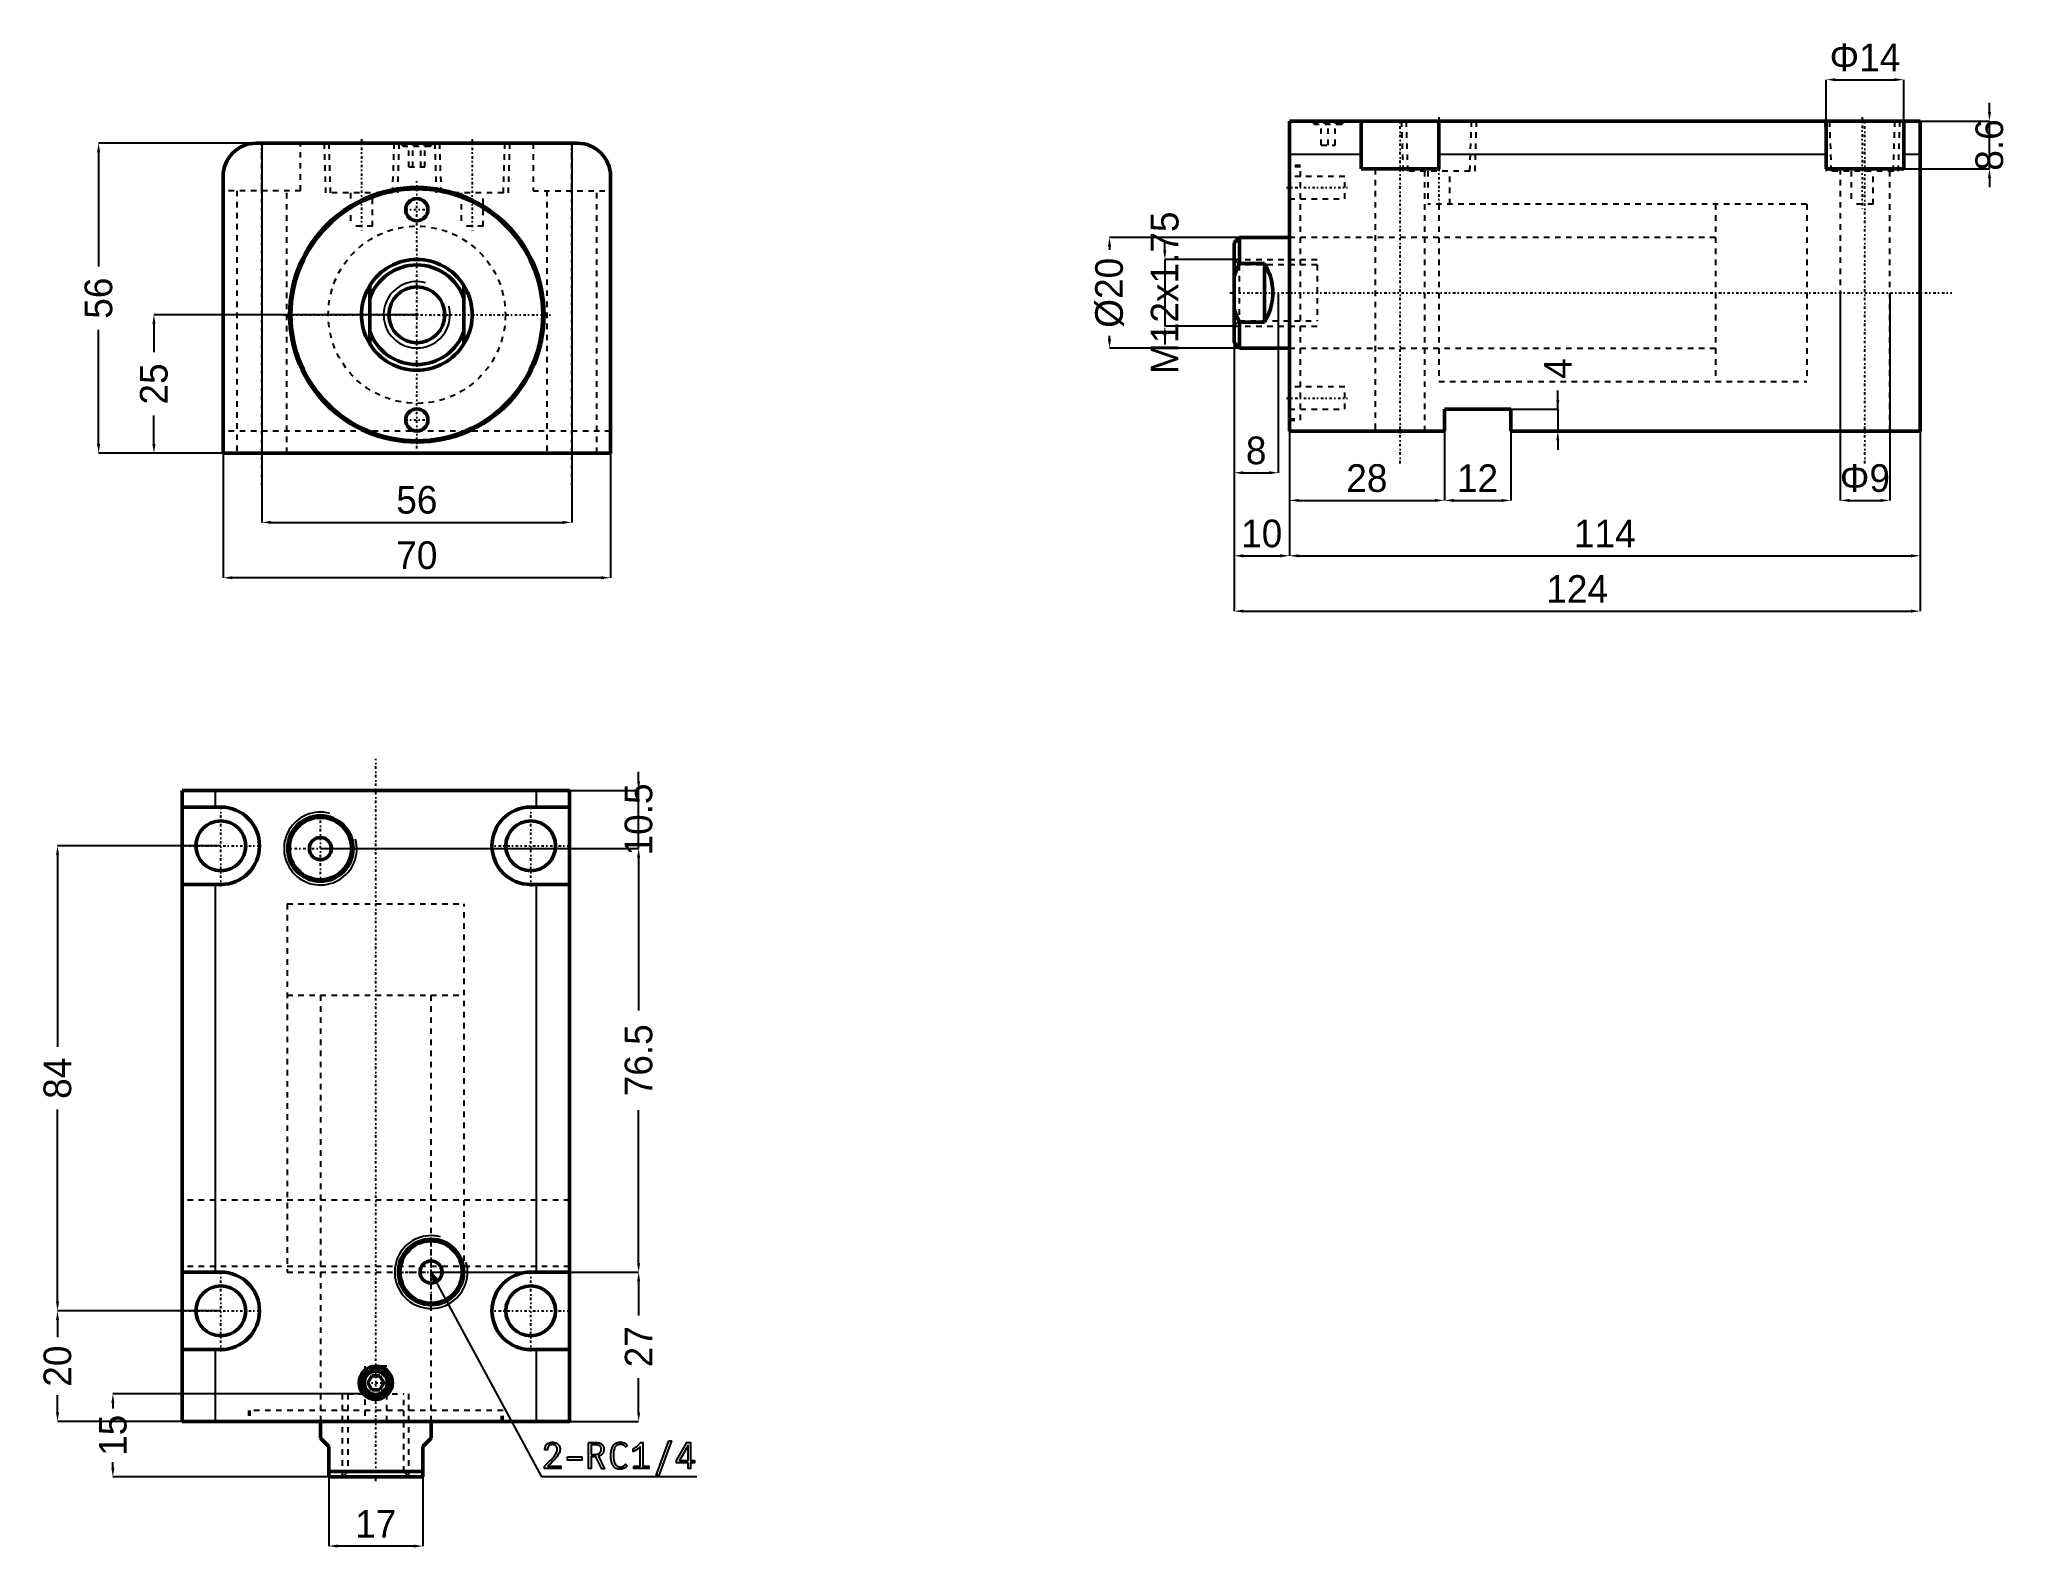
# Model space of a CAD drawing. Header units: millimetres. Extents: x -68 to 287, y -223 to 50.
import ezdxf

# ---------------------------------------------------------------- set-up
doc = ezdxf.new("R2010")
doc.units = ezdxf.units.MM
doc.linetypes.add('Center', pattern=[1.5, 0.45, -0.5, 0.05, -0.5])
doc.linetypes.add('Dashed', pattern=[2, 1, -1])
for name, color, linetype, lineweight in [('2d ConnectionPoints', 7, 'Continuous', 50), ('AM_0', 7, 'Continuous', 50), ('AM_4', 3, 'Continuous', 25), ('AM_5', 3, 'Continuous', 25), ('AM_7', 7, 'Center', 25), ('AM_9', 6, 'Dashed', 25)]:
    doc.layers.add(name, color=color, linetype=linetype, lineweight=lineweight)
doc.dimstyles.new('ISO-25', dxfattribs={"dimtxt": 2.5, "dimasz": 2.5, "dimexe": 1.25, "dimexo": 0.625, "dimtad": 1, "dimtxsty": 'Standard', "dimcen": 2.5, "dimadec": 0, "dimazin": 0, "dimtfac": 1, "dimtmove": 0, "dimatfit": 3, "dimfxl": 1, "dimarcsym": 0})

# ---------------------------------------------------------------- blocks, each defined once
blk = doc.blocks.new('1_RODcxhc2_a_sd_32_50_IN_0_in_CXHC2_A_IN_LA_32_50ST_0_0__0')
at = {"layer": 'AM_0'}
for p, q in [((-8.5, -5.27), (-8.5, 5.27)), ((8.5, 5.27), (8.5, -5.27))]:
    blk.add_line(p, q, dxfattribs=at)
for points in [[(-8.5, 5.27), (-8.93, 4.51), (-9.29, 3.71), (-9.57, 2.89), (-9.79, 2.04), (-9.93, 1.18), (-10, 0.31), (-9.98, -0.56), (-9.9, -1.43), (-9.74, -2.29), (-9.5, -3.13), (-9.19, -3.94), (-8.81, -4.73), (-8.5, -5.27)], [(8.5, -5.27), (8.93, -4.51), (9.29, -3.71), (9.57, -2.89), (9.79, -2.04), (9.93, -1.18), (10, -0.31), (9.98, 0.56), (9.9, 1.43), (9.74, 2.29), (9.5, 3.13), (9.19, 3.94), (8.81, 4.73), (8.5, 5.27)]]:
    blk.add_lwpolyline(points, dxfattribs=at)
blk.add_circle((0, 0), 5.05, dxfattribs=at)
for radius, start, end in [(10, 31.7883, 148.2117), (9, 19.1881, 160.8119), (9, 199.1881, 340.8119), (10, 211.7883, 328.2117)]:
    blk.add_arc((0, 0), radius, start, end, dxfattribs=at)
at = {"layer": 'AM_5'}
blk.add_arc((0, 0), 6, 75, 15, dxfattribs=at)
blk = doc.blocks.new('2_bodycxhc2_la_a_32_50_0_in_CXHC2_A_IN_LA_32_50ST_0_0__0')
at = {"layer": 'AM_0'}
for p, q in [((29, 31), (-29, 31)), ((-35, 25), (-35, -25)), ((35, -25), (35, 25)), ((-35, -25), (35, -25))]:
    blk.add_line(p, q, dxfattribs=at)
for centre, radius in [((0, 0), 23), ((0, 0), 22.75), ((0, 19), 2), ((0, -19), 2)]:
    blk.add_circle(centre, radius, dxfattribs=at)
for centre, start, end in [((-29, 25), 90, 180), ((29, 25), 0, 90)]:
    blk.add_arc(centre, 6, start, end, dxfattribs=at)
at = {"layer": 'AM_5', "linetype": 'Dashed'}
for p, q in [((-16.77, 31), (-16.48, 22)), ((-3.23, 31), (-3.52, 22)), ((3.23, 31), (3.52, 22)), ((16.77, 31), (16.48, 22))]:
    blk.add_line(p, q, dxfattribs=at)
at = {"layer": 'AM_7'}
for p, q in [((-28, -30.8), (-28, 30.8)), ((-10, 31.75), (-10, 15.25)), ((0, 31.03), (0, 30.37)), ((10, 31.75), (10, 15.25)), ((28, -30.8), (28, 30.8)), ((0, -24.15), (0, 24.15)), ((-2.1, 19), (2.1, 19)), ((-24.15, 0), (24.15, 0)), ((-2.1, -19), (2.1, -19))]:
    blk.add_line(p, q, dxfattribs=at)
at = {"layer": 'AM_9'}
for p, q in [((-28, 22.4), (-28, 31)), ((-21, 22.4), (-21, 31)), ((-15.91, 31), (-15.63, 22)), ((-4.37, 22), (-4.09, 31)), ((-3, 31), (-2.4, 30.4)), ((-2.1, 30.7), (-2.4, 30.4)), ((2.4, 30.4), (-2.4, 30.4)), ((2.1, 30.7), (-2.1, 30.7)), ((-1.44, 26.7), (-1.44, 30.7)), ((-0.72, 26.7), (-0.72, 30.7)), ((0.72, 26.7), (0.72, 30.7)), ((1.44, 26.7), (1.44, 30.7)), ((2.4, 30.4), (2.1, 30.7)), ((2.4, 30.4), (3, 31)), ((4.09, 31), (4.37, 22)), ((15.63, 22), (15.91, 31)), ((21, 31), (21, 22.4)), ((28, 22.4), (28, 31)), ((-1.44, 26.7), (1.44, 26.7)), ((-21, 22.4), (-35, 22.4)), ((-32.5, 22.4), (-32.5, -25)), ((-23.5, -25), (-23.5, 22.4)), ((-4.37, 22), (-15.63, 22)), ((-12, 22), (-12, 16)), ((-8, 16), (-8, 22)), ((15.63, 22), (4.37, 22)), ((8, 22), (8, 16)), ((12, 16), (12, 22)), ((21, 22.4), (35, 22.4)), ((23.5, 22.4), (23.5, -25)), ((32.5, -25), (32.5, 22.4)), ((-8, 16), (-12, 16)), ((12, 16), (8, 16)), ((35, -21), (-35, -21))]:
    blk.add_line(p, q, dxfattribs=at)
blk.add_circle((0, 0), 16, dxfattribs=at)
blk = doc.blocks.new('*D3')
at = {"layer": 'AM_5', "color": 0, "lineweight": -2}
for p, q in [((-28, 31), (-28, -37.5)), ((28, 31), (28, -37.5)), ((-26.33, -37.5), (26.33, -37.5))]:
    blk.add_line(p, q, dxfattribs=at)
at = {"layer": 'AM_5', "color": 0}
for points in [[(-26.33, -37.22), (-26.33, -37.78), (-28, -37.5)], [(26.33, -37.78), (26.33, -37.22), (28, -37.5)]]:
    blk.add_solid(points, dxfattribs=at)
at = {"layer": 'Defpoints', "color": 0}
for p in [(-28, 31), (28, 31), (28, -37.5)]:
    blk.add_point(p, dxfattribs=at)
at = {"layer": 'AM_5', "color": 0, "insert": (0, -33.45), "char_height": 5, "attachment_point": 5}
blk.add_mtext('56', dxfattribs=at)
blk = doc.blocks.new('*D4')
at = {"layer": 'AM_5', "color": 0, "lineweight": -2}
for p, q in [((-35, 0), (-35, -47.5)), ((35, 0), (35, -47.5)), ((33.33, -47.5), (-33.33, -47.5))]:
    blk.add_line(p, q, dxfattribs=at)
at = {"layer": 'AM_5', "color": 0}
for points in [[(-33.33, -47.22), (-33.33, -47.78), (-35, -47.5)], [(33.33, -47.78), (33.33, -47.22), (35, -47.5)]]:
    blk.add_solid(points, dxfattribs=at)
at = {"layer": 'Defpoints', "color": 0}
for p in [(-35, 0), (35, 0), (-35, -47.5)]:
    blk.add_point(p, dxfattribs=at)
at = {"layer": 'AM_5', "color": 0, "insert": (0, -43.45), "char_height": 5, "attachment_point": 5}
blk.add_mtext('70', dxfattribs=at)
blk = doc.blocks.new('*D5')
at = {"layer": 'AM_5', "color": 0, "lineweight": -2}
for p, q in [((0, 0), (-47.5, 0)), ((-47.5, -1.67), (-47.5, -6.78)), ((-47.5, -23.33), (-47.5, -18.22)), ((0, -25), (-47.5, -25))]:
    blk.add_line(p, q, dxfattribs=at)
at = {"layer": 'AM_5', "color": 0}
for points in [[(-47.22, -1.67), (-47.78, -1.67), (-47.5, 0)], [(-47.78, -23.33), (-47.22, -23.33), (-47.5, -25)]]:
    blk.add_solid(points, dxfattribs=at)
at = {"layer": 'Defpoints', "color": 0}
for p in [(0, 0), (-47.5, -25), (0, -25)]:
    blk.add_point(p, dxfattribs=at)
at = {"layer": 'AM_5', "color": 0, "insert": (-47.5, -12.5), "char_height": 5, "attachment_point": 5, "rotation": 90}
blk.add_mtext('25', dxfattribs=at)
blk = doc.blocks.new('*D6')
at = {"layer": 'AM_5', "color": 0, "lineweight": -2}
for p, q in [((0, 31), (-57.5, 31)), ((-57.5, 29.33), (-57.5, 8.72)), ((-57.5, -23.33), (-57.5, -2.72)), ((0, -25), (-57.5, -25))]:
    blk.add_line(p, q, dxfattribs=at)
at = {"layer": 'AM_5', "color": 0}
for points in [[(-57.22, 29.33), (-57.78, 29.33), (-57.5, 31)], [(-57.78, -23.33), (-57.22, -23.33), (-57.5, -25)]]:
    blk.add_solid(points, dxfattribs=at)
at = {"layer": 'Defpoints', "color": 0}
for p in [(0, 31), (-57.5, -25), (0, -25)]:
    blk.add_point(p, dxfattribs=at)
at = {"layer": 'AM_5', "color": 0, "insert": (-57.5, 3), "char_height": 5, "attachment_point": 5, "rotation": 90}
blk.add_mtext('56', dxfattribs=at)
blk = doc.blocks.new('1_RODcxhc2_a_sd_32_50_IN_0_in_CXHC2_A_IN_LA_32_50ST_0_0__4')
at = {"layer": 'AM_0'}
for p, q in [((-10, 0), (-10, -3)), ((10, -3), (10, 0)), ((-8.5, -4.5), (-10, -3)), ((10, -3), (8.5, -4.5)), ((-8.5, -10), (-8.5, -4.5)), ((8.5, -4.5), (8.5, -10)), ((-8.5, -9), (8.5, -9)), ((-8.5, -10), (8.5, -10))]:
    blk.add_line(p, q, dxfattribs=at)
at = {"layer": 'AM_5', "linetype": 'Dashed'}
for p, q in [((-6, -10), (-6, 5)), ((6, -10), (6, 5))]:
    blk.add_line(p, q, dxfattribs=at)
at = {"layer": 'AM_7'}
blk.add_line((0, -10.75), (0, 119.7), dxfattribs=at)
at = {"layer": 'AM_9'}
for p, q in [((-16, 93.5), (16, 93.5)), ((-16, 93.5), (-16, 77)), ((16, 77), (16, 93.5)), ((-16, 77), (16, 77)), ((-10, 77), (-10, 0)), ((10, 0), (10, 77)), ((-5.053, 5), (5.053, 5)), ((-5.053, 5), (-5.053, -9.053)), ((5.053, -9.053), (5.053, 5)), ((-5.053, -9.053), (-6, -10)), ((-5.053, -9.053), (5.053, -9.053)), ((6, -10), (5.053, -9.053))]:
    blk.add_line(p, q, dxfattribs=at)
blk = doc.blocks.new('2_bodycxhc2_la_a_32_50_0_in_CXHC2_A_IN_LA_32_50ST_0_0__4')
at = {"layer": 'AM_0'}
for p, q in [((35, 114), (-35, 114)), ((-35, 114), (-35, 0)), ((35, 114), (35, 0)), ((-35, 111), (-28, 111)), ((28, 111), (35, 111)), ((-28, 97), (-35, 97)), ((35, 97), (28, 97)), ((-35, 27), (-28, 27)), ((28, 27), (35, 27)), ((-28, 13), (-35, 13)), ((35, 13), (28, 13)), ((-0.72, 8.25), (-1.44, 7)), ((0.72, 8.25), (-0.72, 8.25)), ((1.44, 7), (0.72, 8.25)), ((-1.44, 7), (-0.72, 5.75)), ((-0.72, 5.75), (0.72, 5.75)), ((0.72, 5.75), (1.44, 7)), ((35, 0), (-35, 0))]:
    blk.add_line(p, q, dxfattribs=at)
for centre, radius in [((-28, 104), 4.5), ((-10, 103.5), 5.91), ((-10, 103.5), 5.63), ((28, 104), 4.5), ((-10, 103.5), 2), ((10, 27), 5.91), ((10, 27), 5.63), ((10, 27), 2), ((-28, 20), 4.5), ((28, 20), 4.5), ((0, 7), 3), ((0, 7), 2.4), ((0, 7), 2.1)]:
    blk.add_circle(centre, radius, dxfattribs=at)
for centre, start, end in [((-28, 104), 270, 90), ((28, 104), 90, 270), ((-28, 20), 270, 90), ((28, 20), 90, 270)]:
    blk.add_arc(centre, 7, start, end, dxfattribs=at)
at = {"layer": 'AM_4'}
for p, q in [((-29, 114), (-29, 111)), ((29, 114), (29, 111)), ((-29, 97), (-29, 27)), ((29, 97), (29, 27)), ((-29, 13), (-29, 0)), ((29, 13), (29, 0))]:
    blk.add_line(p, q, dxfattribs=at)
at = {"layer": 'AM_5'}
for centre in [(-10, 103.5), (10, 27)]:
    blk.add_arc(centre, 6.58, 75, 15, dxfattribs=at)
at = {"layer": 'AM_7'}
for p, q in [((-28, 96.65), (-28, 111.35)), ((28, 96.65), (28, 111.35)), ((-10, 97.29), (-10, 109.71)), ((-35.35, 104), (-20.65, 104)), ((-16.21, 103.5), (-3.79, 103.5)), ((20.65, 104), (35.35, 104)), ((10, 20.79), (10, 33.21)), ((-28, 12.65), (-28, 27.35)), ((3.79, 27), (16.21, 27)), ((28, 12.65), (28, 27.35)), ((-35.35, 20), (-20.65, 20)), ((20.65, 20), (35.35, 20)), ((-3.15, 7), (3.15, 7))]:
    blk.add_line(p, q, dxfattribs=at)
at = {"layer": 'AM_9'}
for p, q in [((-16, 93.5), (16, 93.5)), ((-16, 93.5), (-16, 27)), ((16, 27), (16, 93.5)), ((35, 40), (-35, 40)), ((35, 28), (-35, 28)), ((-16, 27), (16, 27)), ((-10, 27), (-10, 0)), ((10, 0), (10, 27)), ((2, 10), (-2, 10)), ((-2, 10), (-2, 0)), ((2, 0), (2, 10)), ((23, 2), (-23, 2)), ((-23, 2), (-23, 0)), ((-22.75, 2), (-22.75, 0)), ((22.75, 0), (22.75, 2)), ((23, 0), (23, 2))]:
    blk.add_line(p, q, dxfattribs=at)
blk = doc.blocks.new('*D17')
at = {"layer": 'AM_5', "color": 0, "lineweight": -2}
for p, q in [((-15.92, -204.41), (-15.92, -222.41)), ((1.08, -204.41), (1.08, -222.41)), ((-0.59, -222.41), (-14.26, -222.41))]:
    blk.add_line(p, q, dxfattribs=at)
at = {"layer": 'AM_5', "color": 0}
for points in [[(-14.26, -222.13), (-14.26, -222.69), (-15.92, -222.41)], [(-0.59, -222.69), (-0.59, -222.13), (1.08, -222.41)]]:
    blk.add_solid(points, dxfattribs=at)
at = {"layer": 'Defpoints', "color": 0}
for p in [(-15.92, -204.41), (1.08, -204.41), (-15.92, -222.41)]:
    blk.add_point(p, dxfattribs=at)
at = {"layer": 'AM_5', "color": 0, "insert": (-7.42, -218.41), "char_height": 5, "attachment_point": 5}
blk.add_mtext('17', dxfattribs=at)
blk = doc.blocks.new('*D18')
at = {"layer": 'AM_5', "color": 0, "lineweight": -2}
for p, q in [((-35.42, -179.91), (-64.92, -179.91)), ((-64.92, -181.58), (-64.92, -184.66)), ((-64.92, -198.25), (-64.92, -195.16)), ((-7.42, -199.91), (-64.92, -199.91))]:
    blk.add_line(p, q, dxfattribs=at)
at = {"layer": 'AM_5', "color": 0}
for points in [[(-64.65, -181.58), (-65.2, -181.58), (-64.92, -179.91)], [(-65.2, -198.25), (-64.65, -198.25), (-64.92, -199.91)]]:
    blk.add_solid(points, dxfattribs=at)
at = {"layer": 'Defpoints', "color": 0}
for p in [(-64.92, -179.91), (-35.42, -179.91), (-7.42, -199.91)]:
    blk.add_point(p, dxfattribs=at)
at = {"layer": 'AM_5', "color": 0, "insert": (-64.92, -189.91), "char_height": 5, "attachment_point": 5, "rotation": 90}
blk.add_mtext('20', dxfattribs=at)
blk = doc.blocks.new('*D19')
at = {"layer": 'AM_5', "color": 0, "lineweight": -2}
for p, q in [((-7.42, -194.91), (-54.92, -194.91)), ((-54.92, -196.58), (-54.92, -197.58)), ((-54.92, -208.25), (-54.92, -207.25)), ((-7.42, -209.91), (-54.92, -209.91))]:
    blk.add_line(p, q, dxfattribs=at)
at = {"layer": 'AM_5', "color": 0}
for points in [[(-54.65, -196.58), (-55.2, -196.58), (-54.92, -194.91)], [(-55.2, -208.25), (-54.65, -208.25), (-54.92, -209.91)]]:
    blk.add_solid(points, dxfattribs=at)
at = {"layer": 'Defpoints', "color": 0}
for p in [(-54.92, -194.91), (-7.42, -194.91), (-7.42, -209.91)]:
    blk.add_point(p, dxfattribs=at)
at = {"layer": 'AM_5', "color": 0, "insert": (-54.92, -202.41), "char_height": 5, "attachment_point": 5, "rotation": 90}
blk.add_mtext('15', dxfattribs=at)
blk = doc.blocks.new('*D20')
at = {"layer": 'AM_5', "color": 0, "lineweight": -2}
for p, q in [((-35.42, -95.91), (-64.92, -95.91)), ((-64.92, -97.58), (-64.92, -132.25)), ((-64.92, -178.25), (-64.92, -143.58)), ((-35.42, -179.91), (-64.92, -179.91))]:
    blk.add_line(p, q, dxfattribs=at)
at = {"layer": 'AM_5', "color": 0}
for points in [[(-64.65, -97.58), (-65.2, -97.58), (-64.92, -95.91)], [(-65.2, -178.25), (-64.65, -178.25), (-64.92, -179.91)]]:
    blk.add_solid(points, dxfattribs=at)
at = {"layer": 'Defpoints', "color": 0}
for p in [(-64.92, -95.91), (-35.42, -95.91), (-35.42, -179.91)]:
    blk.add_point(p, dxfattribs=at)
at = {"layer": 'AM_5', "color": 0, "insert": (-64.92, -137.91), "char_height": 5, "attachment_point": 5, "rotation": 90}
blk.add_mtext('84', dxfattribs=at)
blk = doc.blocks.new('*D21')
at = {"layer": 'AM_5', "color": 0, "lineweight": -2}
for p, q in [((2.58, -172.91), (40.08, -172.91)), ((40.08, -174.58), (40.08, -180.75)), ((40.08, -198.25), (40.08, -192.08)), ((-7.42, -199.91), (40.08, -199.91))]:
    blk.add_line(p, q, dxfattribs=at)
at = {"layer": 'AM_5', "color": 0}
for points in [[(40.35, -174.58), (39.8, -174.58), (40.08, -172.91)], [(39.8, -198.25), (40.35, -198.25), (40.08, -199.91)]]:
    blk.add_solid(points, dxfattribs=at)
at = {"layer": 'Defpoints', "color": 0}
for p in [(2.58, -172.91), (40.08, -172.91), (-7.42, -199.91)]:
    blk.add_point(p, dxfattribs=at)
at = {"layer": 'AM_5', "color": 0, "insert": (40.08, -186.41), "char_height": 5, "attachment_point": 5, "rotation": 90}
blk.add_mtext('27', dxfattribs=at)
blk = doc.blocks.new('*D22')
at = {"layer": 'AM_5', "color": 0, "lineweight": -2}
for p, q in [((-17.42, -96.41), (40.08, -96.41)), ((40.08, -98.08), (40.08, -125.66)), ((40.08, -171.25), (40.08, -143.66)), ((2.58, -172.91), (40.08, -172.91))]:
    blk.add_line(p, q, dxfattribs=at)
at = {"layer": 'AM_5', "color": 0}
for points in [[(40.35, -98.08), (39.8, -98.08), (40.08, -96.41)], [(39.8, -171.25), (40.35, -171.25), (40.08, -172.91)]]:
    blk.add_solid(points, dxfattribs=at)
at = {"layer": 'Defpoints', "color": 0}
for p in [(-17.42, -96.41), (40.08, -96.41), (2.58, -172.91)]:
    blk.add_point(p, dxfattribs=at)
at = {"layer": 'AM_5', "color": 0, "insert": (40.08, -134.66), "char_height": 5, "attachment_point": 5, "rotation": 90}
blk.add_mtext('76.5', dxfattribs=at)
blk = doc.blocks.new('*D23')
at = {"layer": 'AM_5', "color": 0, "lineweight": -2}
for p, q in [((40.08, -84.25), (40.08, -82.58)), ((-7.42, -85.91), (40.08, -85.91)), ((40.08, -96.41), (40.08, -85.91)), ((-17.42, -96.41), (40.08, -96.41)), ((40.08, -98.08), (40.08, -99.75))]:
    blk.add_line(p, q, dxfattribs=at)
at = {"layer": 'AM_5', "color": 0}
for points in [[(39.8, -84.25), (40.35, -84.25), (40.08, -85.91)], [(40.35, -98.08), (39.8, -98.08), (40.08, -96.41)]]:
    blk.add_solid(points, dxfattribs=at)
at = {"layer": 'Defpoints', "color": 0}
for p in [(-7.42, -85.91), (40.08, -85.91), (-17.42, -96.41)]:
    blk.add_point(p, dxfattribs=at)
at = {"layer": 'AM_5', "color": 0, "insert": (40.08, -91.16), "char_height": 5, "attachment_point": 5, "rotation": 90}
blk.add_mtext('10.5', dxfattribs=at)
blk = doc.blocks.new('1_RODcxhc2_a_sd_32_50_IN_0_in_CXHC2_A_IN_LA_32_50ST_0_0__2')
at = {"layer": 'AM_0'}
for p, q in [((-9, 10), (-10, 9)), ((-10, 9), (-10, -9)), ((0, 10), (-9, 10)), ((-9, 10), (-9, 5.27)), ((-4.5, 5.27), (-9, 5.27)), ((-4.5, 5.27), (-4.5, -5.27)), ((-9, -5.27), (-4.5, -5.27)), ((-9, -5.27), (-9, -10)), ((-10, -9), (-9, -10)), ((-9, -10), (0, -10))]:
    blk.add_line(p, q, dxfattribs=at)
for points in [[(-9, 5.27), (-9.55, 4.14), (-10, 2.96)], [(-4.5, -5.27), (-4.07, -4.51), (-3.71, -3.71), (-3.43, -2.89), (-3.21, -2.04), (-3.07, -1.18), (-3, -0.31), (-3.02, 0.56), (-3.1, 1.43), (-3.26, 2.29), (-3.5, 3.13), (-3.81, 3.94), (-4.19, 4.73), (-4.5, 5.27)], [(-10, -2.96), (-9.55, -4.13), (-9, -5.27)]]:
    blk.add_lwpolyline(points, dxfattribs=at)
at = {"layer": 'AM_5', "linetype": 'Dashed'}
for p, q in [((-10, 6), (5, 6)), ((-10, -6), (5, -6))]:
    blk.add_line(p, q, dxfattribs=at)
at = {"layer": 'AM_9'}
for p, q in [((93.5, 16), (77, 16)), ((77, 16), (77, -16)), ((93.5, 16), (93.5, -16)), ((77, 10), (0, 10)), ((-9.05, 5.05), (-10, 6)), ((5, 5.05), (-9.05, 5.05)), ((-9.05, 5.05), (-9.05, -5.05)), ((5, 5.05), (5, -5.05)), ((-10, -6), (-9.05, -5.05)), ((-9.05, -5.05), (5, -5.05)), ((0, -10), (77, -10)), ((77, -16), (93.5, -16))]:
    blk.add_line(p, q, dxfattribs=at)
blk = doc.blocks.new('2_bodycxhc2_la_a_32_50_0_in_CXHC2_A_IN_LA_32_50ST_0_0__2')
at = {"layer": 'AM_0'}
for p, q in [((114, 31), (0, 31)), ((0, -25), (0, 31)), ((13, 22.4), (13, 31)), ((27, 31), (27, 22.4)), ((97, 22.4), (97, 31)), ((111, 31), (111, 22.4)), ((114, -25), (114, 31)), ((27, 22.4), (13, 22.4)), ((111, 22.4), (97, 22.4)), ((28, -21), (28, -25)), ((40, -21), (28, -21)), ((40, -25), (40, -21)), ((28, -25), (0, -25)), ((114, -25), (40, -25))]:
    blk.add_line(p, q, dxfattribs=at)
at = {"layer": 'AM_4'}
for p, q in [((13, 25), (0, 25)), ((97, 25), (27, 25)), ((114, 25), (111, 25))]:
    blk.add_line(p, q, dxfattribs=at)
at = {"layer": 'AM_5', "linetype": 'Dashed'}
for p, q in [((20.23, 31), (20.52, 22)), ((33.77, 31), (33.48, 22)), ((96.73, 31), (97.02, 22)), ((110.27, 31), (109.98, 22))]:
    blk.add_line(p, q, dxfattribs=at)
at = {"layer": 'AM_7'}
for p, q in [((7, 31.03), (7, 30.37)), ((20, -30.8), (20, 30.8)), ((27, 31.75), (27, 15.25)), ((103.5, 31.75), (103.5, 15.25)), ((104, -30.8), (104, 30.8)), ((-0.5, 19), (10.5, 19)), ((-10.75, 0), (119.7, 0)), ((-0.5, -19), (10.5, -19))]:
    blk.add_line(p, q, dxfattribs=at)
at = {"layer": 'AM_9'}
for p, q in [((4, 31), (4.6, 30.4)), ((4.9, 30.7), (4.6, 30.4)), ((9.4, 30.4), (4.6, 30.4)), ((9.1, 30.7), (4.9, 30.7)), ((5.75, 26.7), (5.75, 30.7)), ((7, 26.7), (7, 30.7)), ((8.25, 26.7), (8.25, 30.7)), ((9.4, 30.4), (9.1, 30.7)), ((9.4, 30.4), (10, 31)), ((21.09, 31), (21.37, 22)), ((32.63, 22), (32.91, 31)), ((97.59, 31), (97.87, 22)), ((109.13, 22), (109.41, 31)), ((5.75, 26.7), (8.25, 26.7)), ((2, 23), (0, 23)), ((2, 22.75), (0, 22.75)), ((2, -23), (2, 23)), ((15.5, 22.4), (15.5, -25)), ((32.63, 22), (21.37, 22)), ((24.5, -25), (24.5, 22.4)), ((25, 22), (25, 16)), ((29, 16), (29, 22)), ((109.13, 22), (97.87, 22)), ((99.5, 22.4), (99.5, -25)), ((101.5, 22), (101.5, 16)), ((105.5, 16), (105.5, 22)), ((108.5, -25), (108.5, 22.4)), ((10, 21), (0, 21)), ((10, 17), (10, 21)), ((0, 17), (10, 17)), ((93.5, 16), (25, 16)), ((27, 16), (27, -16)), ((93.5, 16), (93.5, -16)), ((105.5, 16), (101.5, 16)), ((27, 10), (0, 10)), ((0, -10), (27, -10)), ((10, -17), (0, -17)), ((10, -21), (10, -17)), ((27, -16), (93.5, -16)), ((0, -21), (10, -21)), ((0, -22.75), (2, -22.75)), ((0, -23), (2, -23))]:
    blk.add_line(p, q, dxfattribs=at)
blk = doc.blocks.new('*D39')
at = {"layer": 'AM_5', "color": 0, "lineweight": -2}
for p, q in [((254.66, 34.97), (254.66, 42.47)), ((256.33, 42.47), (266.99, 42.47)), ((268.66, 34.97), (268.66, 42.47))]:
    blk.add_line(p, q, dxfattribs=at)
at = {"layer": 'AM_5', "color": 0}
for points in [[(256.33, 42.74), (256.33, 42.19), (254.66, 42.47)], [(266.99, 42.19), (266.99, 42.74), (268.66, 42.47)]]:
    blk.add_solid(points, dxfattribs=at)
at = {"layer": 'Defpoints', "color": 0}
for p in [(268.66, 42.47), (254.66, 34.97), (268.66, 34.97)]:
    blk.add_point(p, dxfattribs=at)
at = {"layer": 'AM_5', "color": 0, "insert": (261.66, 46.47), "char_height": 5, "attachment_point": 5}
blk.add_mtext('Φ14', dxfattribs=at)
blk = doc.blocks.new('*D40')
at = {"layer": 'AM_5', "color": 0, "lineweight": -2}
for p, q in [((284.16, 36.63), (284.16, 38.3)), ((254.66, 34.97), (284.16, 34.97)), ((284.16, 26.37), (284.16, 34.97)), ((261.66, 26.37), (284.16, 26.37)), ((284.16, 24.7), (284.16, 23.03))]:
    blk.add_line(p, q, dxfattribs=at)
at = {"layer": 'AM_5', "color": 0}
for points in [[(283.88, 36.63), (284.44, 36.63), (284.16, 34.97)], [(284.44, 24.7), (283.88, 24.7), (284.16, 26.37)]]:
    blk.add_solid(points, dxfattribs=at)
at = {"layer": 'Defpoints', "color": 0}
for p in [(254.66, 34.97), (284.16, 34.97), (261.66, 26.37)]:
    blk.add_point(p, dxfattribs=at)
at = {"layer": 'AM_5', "color": 0, "insert": (284.16, 30.67), "char_height": 5, "attachment_point": 5, "rotation": 90}
blk.add_mtext('8.6', dxfattribs=at)
blk = doc.blocks.new('*D41')
at = {"layer": 'AM_5', "color": 0, "lineweight": -2}
for p, q in [((257.16, 3.97), (257.16, -33.53)), ((266.16, 3.97), (266.16, -33.53)), ((258.83, -33.53), (264.49, -33.53))]:
    blk.add_line(p, q, dxfattribs=at)
at = {"layer": 'AM_5', "color": 0}
for points in [[(258.83, -33.26), (258.83, -33.81), (257.16, -33.53)], [(264.49, -33.81), (264.49, -33.26), (266.16, -33.53)]]:
    blk.add_solid(points, dxfattribs=at)
at = {"layer": 'Defpoints', "color": 0}
for p in [(257.16, 3.97), (266.16, 3.97), (266.16, -33.53)]:
    blk.add_point(p, dxfattribs=at)
at = {"layer": 'AM_5', "color": 0, "insert": (261.66, -29.53), "char_height": 5, "attachment_point": 5}
blk.add_mtext('Φ9', dxfattribs=at)
blk = doc.blocks.new('*D42')
at = {"layer": 'AM_5', "color": 0, "lineweight": -2}
for p, q in [((206.16, -17.03), (206.16, -13.7)), ((191.66, -17.03), (206.16, -17.03)), ((206.16, -17.03), (206.16, -21.03)), ((197.66, -21.03), (206.16, -21.03)), ((206.16, -22.7), (206.16, -24.37))]:
    blk.add_line(p, q, dxfattribs=at)
at = {"layer": 'AM_5', "color": 0}
for points in [[(205.88, -15.37), (206.44, -15.37), (206.16, -17.03)], [(206.44, -22.7), (205.88, -22.7), (206.16, -21.03)]]:
    blk.add_solid(points, dxfattribs=at)
at = {"layer": 'Defpoints', "color": 0}
for p in [(191.66, -17.03), (197.66, -21.03), (206.16, -21.03)]:
    blk.add_point(p, dxfattribs=at)
at = {"layer": 'AM_5', "color": 0, "insert": (206.16, -9.7), "char_height": 5, "attachment_point": 5, "rotation": 90}
blk.add_mtext('4', dxfattribs=at)
blk = doc.blocks.new('*D43')
at = {"layer": 'AM_5', "color": 0, "lineweight": -2}
for p, q in [((185.66, -21.03), (185.66, -33.53)), ((197.66, -21.03), (197.66, -33.53)), ((187.33, -33.53), (195.99, -33.53))]:
    blk.add_line(p, q, dxfattribs=at)
at = {"layer": 'AM_5', "color": 0}
for points in [[(187.33, -33.26), (187.33, -33.81), (185.66, -33.53)], [(195.99, -33.81), (195.99, -33.26), (197.66, -33.53)]]:
    blk.add_solid(points, dxfattribs=at)
at = {"layer": 'Defpoints', "color": 0}
for p in [(185.66, -21.03), (197.66, -21.03), (197.66, -33.53)]:
    blk.add_point(p, dxfattribs=at)
at = {"layer": 'AM_5', "color": 0, "insert": (191.66, -29.53), "char_height": 5, "attachment_point": 5}
blk.add_mtext('12', dxfattribs=at)
blk = doc.blocks.new('*D44')
at = {"layer": 'AM_5', "color": 0, "lineweight": -2}
for p, q in [((157.66, 3.97), (157.66, -33.53)), ((185.66, -21.03), (185.66, -33.53)), ((159.33, -33.53), (183.99, -33.53))]:
    blk.add_line(p, q, dxfattribs=at)
at = {"layer": 'AM_5', "color": 0}
for points in [[(159.33, -33.26), (159.33, -33.81), (157.66, -33.53)], [(183.99, -33.81), (183.99, -33.26), (185.66, -33.53)]]:
    blk.add_solid(points, dxfattribs=at)
at = {"layer": 'Defpoints', "color": 0}
for p in [(157.66, 3.97), (185.66, -21.03), (185.66, -33.53)]:
    blk.add_point(p, dxfattribs=at)
at = {"layer": 'AM_5', "color": 0, "insert": (171.66, -29.53), "char_height": 5, "attachment_point": 5}
blk.add_mtext('28', dxfattribs=at)
blk = doc.blocks.new('*D45')
at = {"layer": 'AM_5', "color": 0, "lineweight": -2}
for p, q in [((157.66, 3.97), (157.66, -43.53)), ((271.66, 3.97), (271.66, -43.53)), ((159.33, -43.53), (269.99, -43.53))]:
    blk.add_line(p, q, dxfattribs=at)
at = {"layer": 'AM_5', "color": 0}
for points in [[(159.33, -43.26), (159.33, -43.81), (157.66, -43.53)], [(269.99, -43.81), (269.99, -43.26), (271.66, -43.53)]]:
    blk.add_solid(points, dxfattribs=at)
at = {"layer": 'Defpoints', "color": 0}
for p in [(157.66, 3.97), (271.66, 3.97), (271.66, -43.53)]:
    blk.add_point(p, dxfattribs=at)
at = {"layer": 'AM_5', "color": 0, "insert": (214.66, -39.53), "char_height": 5, "attachment_point": 5}
blk.add_mtext('114', dxfattribs=at)
blk = doc.blocks.new('*D46')
at = {"layer": 'AM_5', "color": 0, "lineweight": -2}
for p, q in [((147.66, 3.97), (147.66, -53.53)), ((271.66, 3.97), (271.66, -53.53)), ((149.33, -53.53), (269.99, -53.53))]:
    blk.add_line(p, q, dxfattribs=at)
at = {"layer": 'AM_5', "color": 0}
for points in [[(149.33, -53.26), (149.33, -53.81), (147.66, -53.53)], [(269.99, -53.81), (269.99, -53.26), (271.66, -53.53)]]:
    blk.add_solid(points, dxfattribs=at)
at = {"layer": 'Defpoints', "color": 0}
for p in [(147.66, 3.97), (271.66, 3.97), (271.66, -53.53)]:
    blk.add_point(p, dxfattribs=at)
at = {"layer": 'AM_5', "color": 0, "insert": (209.66, -49.53), "char_height": 5, "attachment_point": 5}
blk.add_mtext('124', dxfattribs=at)
blk = doc.blocks.new('*D47')
at = {"layer": 'AM_5', "color": 0, "lineweight": -2}
for p, q in [((147.66, 3.97), (147.66, -28.53)), ((155.66, 3.97), (155.66, -28.53)), ((149.33, -28.53), (153.99, -28.53))]:
    blk.add_line(p, q, dxfattribs=at)
at = {"layer": 'AM_5', "color": 0}
for points in [[(149.33, -28.26), (149.33, -28.81), (147.66, -28.53)], [(153.99, -28.81), (153.99, -28.26), (155.66, -28.53)]]:
    blk.add_solid(points, dxfattribs=at)
at = {"layer": 'Defpoints', "color": 0}
for p in [(147.66, 3.97), (155.66, 3.97), (155.66, -28.53)]:
    blk.add_point(p, dxfattribs=at)
at = {"layer": 'AM_5', "color": 0, "insert": (151.66, -24.53), "char_height": 5, "attachment_point": 5}
blk.add_mtext('8', dxfattribs=at)
blk = doc.blocks.new('*D48')
at = {"layer": 'AM_5', "color": 0, "lineweight": -2}
for p, q in [((147.66, 3.97), (147.66, -43.53)), ((157.66, 3.97), (157.66, -43.53)), ((149.33, -43.53), (155.99, -43.53))]:
    blk.add_line(p, q, dxfattribs=at)
at = {"layer": 'AM_5', "color": 0}
for points in [[(149.33, -43.26), (149.33, -43.81), (147.66, -43.53)], [(155.99, -43.81), (155.99, -43.26), (157.66, -43.53)]]:
    blk.add_solid(points, dxfattribs=at)
at = {"layer": 'Defpoints', "color": 0}
for p in [(147.66, 3.97), (157.66, 3.97), (157.66, -43.53)]:
    blk.add_point(p, dxfattribs=at)
at = {"layer": 'AM_5', "color": 0, "insert": (152.66, -39.53), "char_height": 5, "attachment_point": 5}
blk.add_mtext('10', dxfattribs=at)
blk = doc.blocks.new('*D49')
at = {"layer": 'AM_5', "color": 0, "lineweight": -2}
for p, q in [((148.66, 13.97), (125.16, 13.97)), ((125.16, 12.3), (125.16, 11.72)), ((125.16, -4.37), (125.16, -3.78)), ((148.66, -6.03), (125.16, -6.03))]:
    blk.add_line(p, q, dxfattribs=at)
at = {"layer": 'AM_5', "color": 0}
for points in [[(125.44, 12.3), (124.88, 12.3), (125.16, 13.97)], [(124.88, -4.37), (125.44, -4.37), (125.16, -6.03)]]:
    blk.add_solid(points, dxfattribs=at)
at = {"layer": 'Defpoints', "color": 0}
for p in [(148.66, 13.97), (125.16, -6.03), (148.66, -6.03)]:
    blk.add_point(p, dxfattribs=at)
at = {"layer": 'AM_5', "color": 0, "insert": (125.16, 3.97), "char_height": 5, "attachment_point": 5, "rotation": 90}
blk.add_mtext('Ø20', dxfattribs=at)
blk = doc.blocks.new('*D50')
at = {"layer": 'AM_5', "color": 0, "lineweight": -2}
for p, q in [((135.16, 11.63), (135.16, 13.3)), ((147.66, 9.97), (135.16, 9.97)), ((135.16, 9.97), (135.16, -2.03)), ((147.66, -2.03), (135.16, -2.03)), ((135.16, -3.7), (135.16, -5.37))]:
    blk.add_line(p, q, dxfattribs=at)
at = {"layer": 'AM_5', "color": 0}
for points in [[(134.88, 11.63), (135.44, 11.63), (135.16, 9.97)], [(135.44, -3.7), (134.88, -3.7), (135.16, -2.03)]]:
    blk.add_solid(points, dxfattribs=at)
at = {"layer": 'Defpoints', "color": 0}
for p in [(147.66, 9.97), (135.16, -2.03), (147.66, -2.03)]:
    blk.add_point(p, dxfattribs=at)
at = {"layer": 'AM_5', "color": 0, "insert": (135.16, 3.97), "char_height": 5, "attachment_point": 5, "rotation": 90}
blk.add_mtext('M12x1.75', dxfattribs=at)

msp = doc.modelspace()

# ---------------------------------------------------------------- linework, layer by layer
at = {"layer": '2d ConnectionPoints'}
for p in [(157.661, 3.967), (0, 0), (-7.423, -199.912)]:
    msp.add_point(p, dxfattribs=at)
at = {"layer": 'AM_5'}
for p, q in [((22.577, -209.912), (2.577, -172.912)), ((50.577, -209.912), (22.577, -209.912))]:
    msp.add_line(p, q, dxfattribs=at)
for points in [[(2.577, -172.912), (3.663, -174.22), (3.076, -174.537), (2.577, -172.912)], [(23.224, -207.801), (23.224, -207.801), (23.438, -207.606), (23.743, -207.32), (23.743, -207.32), (24.029, -207.043), (24.208, -206.864), (24.208, -206.864), (24.381, -206.683), (24.628, -206.399), (24.628, -206.399), (24.86, -206.099), (25.008, -205.89), (25.008, -205.89), (25.138, -205.683), (25.278, -205.387), (25.278, -205.387), (25.354, -205.109), (25.369, -204.935), (25.369, -204.935), (25.364, -204.837), (25.341, -204.699), (25.341, -204.699), (25.298, -204.57), (25.258, -204.49), (25.258, -204.49), (25.211, -204.415), (25.127, -204.317), (25.127, -204.317), (25.028, -204.234), (24.954, -204.187), (24.954, -204.187), (24.875, -204.149), (24.749, -204.107), (24.749, -204.107), (24.615, -204.084), (24.52, -204.08), (24.52, -204.08), (24.416, -204.085), (24.268, -204.108), (24.268, -204.108), (24.131, -204.151), (24.046, -204.191), (24.046, -204.191), (23.966, -204.239), (23.861, -204.326), (23.861, -204.326), (23.771, -204.431), (23.721, -204.511), (23.721, -204.511), (23.679, -204.598), (23.633, -204.74), (23.633, -204.74), (23.608, -204.895), (23.604, -205.006), (23.116, -205.006), (23.116, -205.006), (23.124, -204.84), (23.163, -204.608), (23.163, -204.608), (23.237, -204.397), (23.305, -204.269), (23.305, -204.269), (23.385, -204.151), (23.526, -203.997), (23.526, -203.997), (23.691, -203.87), (23.813, -203.801), (23.813, -203.801), (23.944, -203.743), (24.15, -203.681), (24.15, -203.681), (24.368, -203.648), (24.52, -203.641), (24.52, -203.641), (24.663, -203.647), (24.869, -203.679), (24.869, -203.679), (25.066, -203.737), (25.193, -203.791), (25.193, -203.791), (25.313, -203.856), (25.474, -203.975), (25.474, -203.975), (25.612, -204.12), (25.692, -204.23), (25.692, -204.23), (25.759, -204.35), (25.832, -204.545), (25.832, -204.545), (25.871, -204.759), (25.879, -204.912), (25.879, -204.912), (25.868, -205.085), (25.81, -205.352), (25.81, -205.352), (25.702, -205.626), (25.603, -205.812), (25.603, -205.812), (25.488, -205.998), (25.303, -206.267), (25.303, -206.267), (25.101, -206.524), (24.957, -206.688), (24.957, -206.688), (24.803, -206.856), (24.543, -207.127), (24.543, -207.127), (24.25, -207.422), (24.036, -207.632), (23.692, -207.97), (26.019, -207.974), (26.019, -208.412), (23.051, -208.412), (23.051, -207.957), (23.224, -207.801)], [(30.993, -203.7), (32.364, -203.7), (32.364, -203.7), (32.505, -203.705), (32.713, -203.734), (32.713, -203.734), (32.917, -203.787), (33.05, -203.836), (33.05, -203.836), (33.178, -203.897), (33.353, -204.011), (33.353, -204.011), (33.507, -204.152), (33.598, -204.261), (33.598, -204.261), (33.675, -204.381), (33.76, -204.584), (33.76, -204.584), (33.805, -204.813), (33.814, -204.98), (33.814, -204.98), (33.803, -205.165), (33.747, -205.415), (33.747, -205.415), (33.643, -205.634), (33.547, -205.762), (33.547, -205.762), (33.434, -205.876), (33.24, -206.021), (33.24, -206.021), (33.017, -206.133), (32.852, -206.189), (33.931, -208.445), (33.404, -208.445), (32.351, -206.267), (32.28, -206.267), (31.474, -206.267), (31.474, -208.412), (30.993, -208.412), (30.993, -203.7)], [(32.137, -205.845), (32.137, -205.845), (32.274, -205.843), (32.465, -205.83), (32.465, -205.83), (32.637, -205.806), (32.741, -205.785), (32.741, -205.785), (32.838, -205.756), (32.969, -205.692), (32.969, -205.692), (33.085, -205.605), (33.152, -205.535), (33.152, -205.535), (33.21, -205.451), (33.273, -205.299), (33.273, -205.299), (33.307, -205.115), (33.313, -204.974), (33.313, -204.974), (33.301, -204.794), (33.239, -204.567), (33.239, -204.567), (33.123, -204.392), (33.016, -204.303), (33.016, -204.303), (32.891, -204.233), (32.682, -204.158), (32.682, -204.158), (32.445, -204.117), (32.273, -204.109), (31.474, -204.109), (31.474, -205.845), (32.137, -205.845)], [(36.709, -208.523), (36.709, -208.523), (36.391, -208.499), (35.978, -208.371), (35.978, -208.371), (35.641, -208.134), (35.458, -207.915), (35.458, -207.915), (35.308, -207.649), (35.146, -207.163), (35.146, -207.163), (35.058, -206.573), (35.042, -206.121), (35.042, -206.121), (35.059, -205.645), (35.153, -205.027), (35.153, -205.027), (35.328, -204.525), (35.488, -204.254), (35.488, -204.254), (35.683, -204.034), (36.032, -203.795), (36.032, -203.795), (36.45, -203.666), (36.767, -203.641), (36.767, -203.641), (37.071, -203.664), (37.473, -203.785), (37.473, -203.785), (37.808, -204.01), (37.996, -204.217), (37.684, -204.47), (37.684, -204.47), (37.596, -204.378), (37.462, -204.263), (37.462, -204.263), (37.326, -204.177), (37.234, -204.135), (37.234, -204.135), (37.142, -204.104), (37.009, -204.07), (37.009, -204.07), (36.882, -204.051), (36.8, -204.048), (36.8, -204.048), (36.615, -204.057), (36.369, -204.105), (36.369, -204.105), (36.158, -204.195), (36.038, -204.278), (36.038, -204.278), (35.932, -204.379), (35.797, -204.562), (35.797, -204.562), (35.692, -204.782), (35.638, -204.95), (35.638, -204.95), (35.595, -205.135), (35.549, -205.447), (35.549, -205.447), (35.524, -205.801), (35.519, -206.059), (35.519, -206.059), (35.531, -206.441), (35.592, -206.941), (35.592, -206.941), (35.704, -207.356), (35.809, -207.585), (35.809, -207.585), (35.938, -207.774), (36.185, -207.979), (36.185, -207.979), (36.494, -208.089), (36.735, -208.11), (36.735, -208.11), (36.988, -208.091), (37.315, -207.991), (37.315, -207.991), (37.58, -207.804), (37.723, -207.632), (38.012, -207.892), (38.012, -207.892), (37.835, -208.119), (37.491, -208.365), (37.491, -208.365), (37.053, -208.498), (36.709, -208.523)], [(39.185, -207.996), (40.381, -207.996), (40.381, -204.48), (40.381, -204.48), (40.316, -204.545), (40.207, -204.646), (40.207, -204.646), (40.084, -204.751), (39.994, -204.824), (39.994, -204.824), (39.9, -204.897), (39.758, -205), (39.758, -205), (39.615, -205.096), (39.519, -205.156), (39.519, -205.156), (39.426, -205.21), (39.296, -205.276), (39.296, -205.276), (39.178, -205.323), (39.107, -205.344), (39.107, -204.85), (39.107, -204.85), (39.195, -204.808), (39.335, -204.728), (39.335, -204.728), (39.483, -204.628), (39.586, -204.55), (39.586, -204.55), (39.689, -204.466), (39.84, -204.337), (39.84, -204.337), (39.985, -204.202), (40.078, -204.109), (40.078, -204.109), (40.167, -204.018), (40.285, -203.89), (40.285, -203.89), (40.387, -203.772), (40.446, -203.7), (40.862, -203.7), (40.862, -207.996), (41.947, -207.996), (41.947, -208.412), (39.185, -208.412), (39.185, -207.996)], [(45.508, -203.375), (46.002, -203.375), (43.721, -209.647), (43.227, -209.647), (45.508, -203.375)], [(49.001, -207.372), (46.895, -207.372), (46.895, -206.95), (48.813, -203.7), (49.456, -203.7), (49.456, -206.934), (50.158, -206.934), (50.158, -207.372), (49.456, -207.372), (49.456, -208.412), (49.001, -208.412), (49.001, -207.372)], [(49.008, -206.934), (49.008, -204.246), (47.454, -206.934), (49.008, -206.934)], [(27.227, -206.319), (29.827, -206.319), (29.827, -206.904), (27.227, -206.904), (27.227, -206.319)]]:
    msp.add_lwpolyline(points, dxfattribs=at)

# ---------------------------------------------------------------- block references
for name, p in [('2_bodycxhc2_la_a_32_50_0_in_CXHC2_A_IN_LA_32_50ST_0_0__2', (157.661, 3.967)), ('2_bodycxhc2_la_a_32_50_0_in_CXHC2_A_IN_LA_32_50ST_0_0__0', (0, 0)), ('1_RODcxhc2_a_sd_32_50_IN_0_in_CXHC2_A_IN_LA_32_50ST_0_0__2', (157.661, 3.967)), ('1_RODcxhc2_a_sd_32_50_IN_0_in_CXHC2_A_IN_LA_32_50ST_0_0__0', (0, 0)), ('1_RODcxhc2_a_sd_32_50_IN_0_in_CXHC2_A_IN_LA_32_50ST_0_0__4', (-7.423, -199.912)), ('2_bodycxhc2_la_a_32_50_0_in_CXHC2_A_IN_LA_32_50ST_0_0__4', (-7.423, -199.912))]:
    msp.add_blockref(name, p)

# ---------------------------------------------------------------- dimensions: what is measured, and where the dimension line sits
for base, p1, p2, text, picture, middle in [((268.661, 42.467), (254.661, 34.967), (268.661, 34.967), 'Φ14', '*D39', (261.661, 42.467)), ((28, -37.5), (-28, 31), (28, 31), '56', '*D3', (0, -37.5)), ((271.661, -53.533), (147.661, 3.967), (271.661, 3.967), '124', '*D46', (209.661, -53.533)), ((155.661, -28.533), (147.661, 3.967), (155.661, 3.967), '8', '*D47', (151.661, -28.533)), ((157.661, -43.533), (147.661, 3.967), (157.661, 3.967), '10', '*D48', (152.661, -43.533)), ((185.661, -33.533), (157.661, 3.967), (185.661, -21.033), '28', '*D44', (171.661, -33.533)), ((271.661, -43.533), (157.661, 3.967), (271.661, 3.967), '114', '*D45', (214.661, -43.533)), ((266.161, -33.533), (257.161, 3.967), (266.161, 3.967), 'Φ9', '*D41', (261.661, -33.533)), ((-35, -47.5), (35, 0), (-35, 0), '70', '*D4', (0, -47.5)), ((197.661, -33.533), (185.661, -21.033), (197.661, -21.033), '12', '*D43', (191.661, -33.533)), ((-15.923, -222.412), (1.077, -204.412), (-15.923, -204.412), '17', '*D17', (-7.423, -222.412))]:
    dim = msp.add_linear_dim(base=base, p1=p1, p2=p2, text=text, dimstyle='ISO-25', override={"dimtxt": 5, "dimasz": 1.666667, "dimexe": 0, "dimexo": 0, "dimgap": 1.5}, dxfattribs=at)
    dim.commit()
    dim.dimension.update_dxf_attribs({"geometry": picture, "text_midpoint": middle, "dimtype": 160})
for base, p1, p2, text, picture, middle in [((284.161, 34.967), (261.661, 26.367), (254.661, 34.967), '8.6', '*D40', (284.161, 30.667)), ((-57.5, -25), (0, 31), (0, -25), '56', '*D6', (-57.5, 3)), ((135.161, -2.033), (147.661, 9.967), (147.661, -2.033), 'M12x1.75', '*D50', (135.161, 3.967)), ((125.161, -6.033), (148.661, 13.967), (148.661, -6.033), 'Ø20', '*D49', (125.161, 3.967)), ((-47.5, -25), (0, 0), (0, -25), '25', '*D5', (-47.5, -12.5)), ((206.161, -21.033), (191.661, -17.033), (197.661, -21.033), '4', '*D42', (206.161, -9.7)), ((40.077, -85.912), (-17.423, -96.412), (-7.423, -85.912), '10.5', '*D23', (40.077, -91.162)), ((-64.923, -95.912), (-35.423, -179.912), (-35.423, -95.912), '84', '*D20', (-64.923, -137.912)), ((40.077, -96.412), (2.577, -172.912), (-17.423, -96.412), '76.5', '*D22', (40.077, -134.662)), ((40.077, -172.912), (-7.423, -199.912), (2.577, -172.912), '27', '*D21', (40.077, -186.412)), ((-64.923, -179.912), (-7.423, -199.912), (-35.423, -179.912), '20', '*D18', (-64.923, -189.912)), ((-54.923, -194.912), (-7.423, -209.912), (-7.423, -194.912), '15', '*D19', (-54.923, -202.412))]:
    dim = msp.add_linear_dim(base=base, p1=p1, p2=p2, angle=90, text=text, dimstyle='ISO-25', override={"dimtxt": 5, "dimasz": 1.666667, "dimexe": 0, "dimexo": 0, "dimgap": 1.5}, dxfattribs=at)
    dim.commit()
    dim.dimension.update_dxf_attribs({"geometry": picture, "text_midpoint": middle, "dimtype": 160, "text_rotation": 90})

doc.saveas('drawing.dxf')
